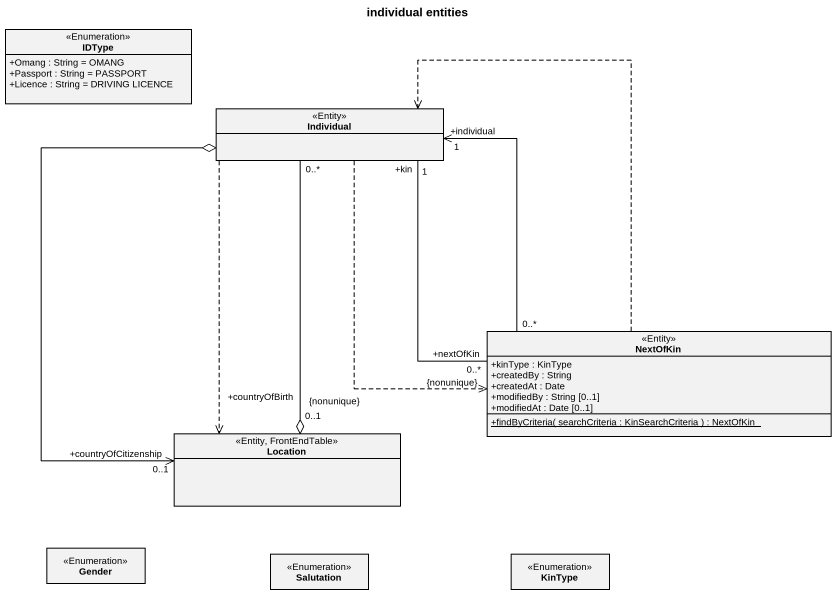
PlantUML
@startuml
title individual entities
hide circle
hide empty members
skinparam classAttributeIconSize 0
class IDType <<Enumeration>> {
  +Omang : String = OMANG
  +Passport : String = PASSPORT
  +Licence : String = DRIVING LICENCE
}
class Individual <<Entity>>
class NextOfKin <<Entity>> {
  +kinType : KinType
  +createdBy : String
  +createdAt : Date
  +modifiedBy : String [0..1]
  +modifiedAt : Date [0..1]
  {static} +findByCriteria( searchCriteria : KinSearchCriteria ) : NextOfKin
}
class Location <<Entity, FrontEndTable>>
class Gender <<Enumeration>>
class Salutation <<Enumeration>>
class KinType <<Enumeration>>
Individual "+individual\n1" <-- "0..*" NextOfKin
Individual "+kin\n1" -- "+nextOfKin\n0..*\n{nonunique}" NextOfKin
Individual ..> NextOfKin
Individual ..> Location
Individual o--> "0..1\n+countryOfCitizenship" Location
NextOfKin .up.> Individual
Location "+countryOfBirth\n0..1\n{nonunique}" o-up- "0..*" Individual
@enduml
